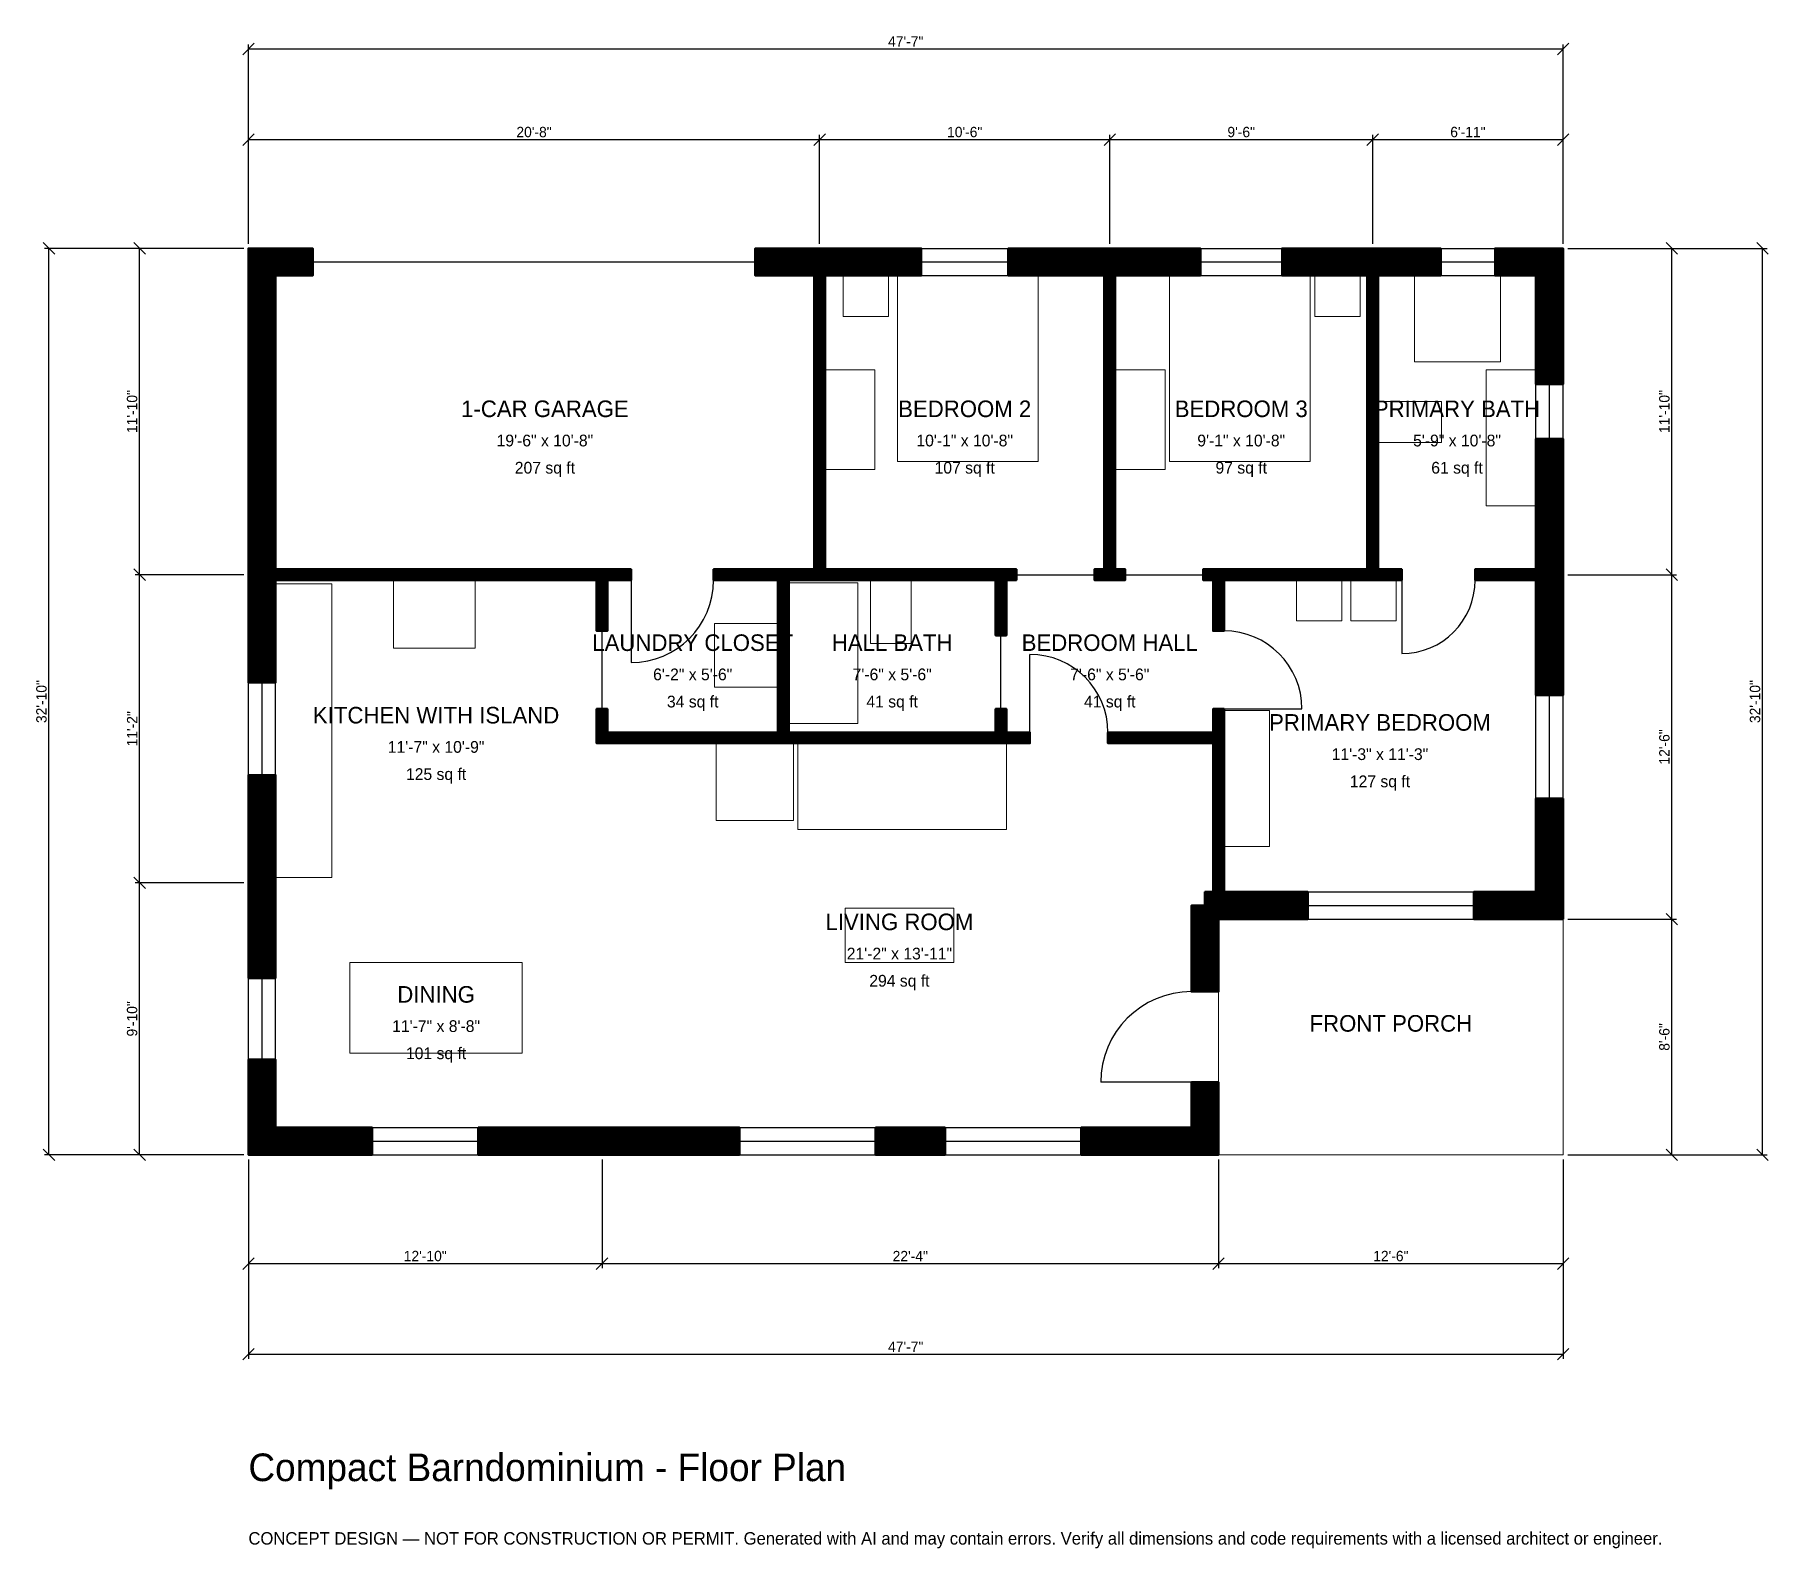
# Model space of a CAD drawing. Header units: inches. Extents: x -93 to 660, y -171 to 487.
import ezdxf
from ezdxf.enums import TextEntityAlignment as Align

# ---------------------------------------------------------------- set-up
doc = ezdxf.new("R2010")
doc.units = ezdxf.units.IN
doc.header["$MEASUREMENT"] = 0
doc.linetypes.add('DASHED', pattern=[0.6, 0.5, -0.1])
for name, color, linetype, lineweight in [('A-ANNO-DIMS', 1, 'Continuous', 13), ('A-ANNO-TEXT', 7, 'Continuous', 18), ('A-AREA-IDEN', 7, 'Continuous', 18), ('A-DOOR', 2, 'Continuous', 25), ('A-FLOR-FIXT', 9, 'Continuous', 13), ('A-FURN', 9, 'Continuous', 13), ('A-GLAZ', 4, 'Continuous', 25), ('A-SITE-PAVE', 8, 'Continuous', 13), ('A-WALL', 7, 'Continuous', 50), ('A-WALL-PATT', 8, 'Continuous', 13)]:
    doc.layers.add(name, color=color, linetype=linetype, lineweight=lineweight)
doc.dimstyles.new('PLAN', dxfattribs={"dimtxt": 4.5, "dimasz": 3, "dimexe": 2, "dimexo": 2, "dimgap": 1, "dimtad": 1, "dimdec": 0, "dimlunit": 4, "dimtsz": 2.5, "dimcen": 2.5, "dimclrd": 1, "dimclre": 1, "dimazin": 3, "dimtfac": 1, "dimtmove": 0, "dimatfit": 3})

msp = doc.modelspace()

# ---------------------------------------------------------------- hatches: boundary and pattern name
at = {"layer": 'A-WALL-PATT'}
h = msp.add_hatch(dxfattribs=at)
h.set_pattern_fill('ANSI31', color=8, scale=0.8)
h.paths.add_polyline_path([(11.811, 0), (0, 0), (0, 0), (0, 0), (0, 11.811), (0, 11.811), (0, 41.3386), (11.811, 41.3386), (11.811, 11.811), (53.7402, 11.811), (53.7402, 0), (11.811, 0), (11.811, 0)])
h.paths.add_polyline_path([(0, 112.2047), (0, 124.0157), (0, 164.9606), (11.811, 164.9606), (11.811, 124.0157), (11.811, 112.2047), (11.811, 76.7717), (0, 76.7717), (0, 112.2047)])
h.paths.add_polyline_path([(0, 246.063), (0, 249.6063), (0, 249.6063), (0, 254.3307), (0, 254.3307), (0, 257.874), (0, 381.8898), (0, 381.8898), (0, 393.7008), (0, 393.7008), (0, 393.7008), (11.811, 393.7008), (11.811, 393.7008), (27.9528, 393.7008), (27.9528, 381.8898), (11.811, 381.8898), (11.811, 257.874), (11.811, 254.3307), (155.9055, 254.3307), (155.9055, 254.3307), (166.1417, 254.3307), (166.1417, 249.6063), (155.9055, 249.6063), (155.9055, 227.5591), (151.1811, 227.5591), (151.1811, 249.6063), (151.1811, 249.6063), (11.811, 249.6063), (11.811, 246.063), (11.811, 205.1181), (0, 205.1181), (0, 246.063)])
h.paths.add_polyline_path([(242.126, 393.7008), (245.6693, 393.7008), (245.6693, 393.7008), (250.3937, 393.7008), (250.3937, 393.7008), (253.937, 393.7008), (292.126, 393.7008), (292.126, 381.8898), (253.937, 381.8898), (250.3937, 381.8898), (250.3937, 254.3307), (324.4094, 254.3307), (329.1339, 254.3307), (333.4646, 254.3307), (333.4646, 249.6063), (329.1339, 249.6063), (329.1339, 225.5906), (324.4094, 225.5906), (324.4094, 249.6063), (250.3937, 249.6063), (245.6693, 249.6063), (234.6457, 249.6063), (234.6457, 183.4646), (324.4094, 183.4646), (324.4094, 193.7008), (329.1339, 193.7008), (329.1339, 183.4646), (339.3701, 183.4646), (339.3701, 178.7402), (329.1339, 178.7402), (324.4094, 178.7402), (234.6457, 178.7402), (229.9213, 178.7402), (155.9055, 178.7402), (151.1811, 178.7402), (151.1811, 183.4646), (151.1811, 193.7008), (155.9055, 193.7008), (155.9055, 183.4646), (229.9213, 183.4646), (229.9213, 249.6063), (201.9685, 249.6063), (201.9685, 254.3307), (229.9213, 254.3307), (234.6457, 254.3307), (245.6693, 254.3307), (245.6693, 381.8898), (242.126, 381.8898), (220.0787, 381.8898), (220.0787, 393.7008), (242.126, 393.7008)])
h.paths.add_polyline_path([(368.1102, 393.7008), (371.6535, 393.7008), (371.6535, 393.7008), (376.378, 393.7008), (376.378, 393.7008), (379.9213, 393.7008), (413.3858, 393.7008), (413.3858, 381.8898), (379.9213, 381.8898), (376.378, 381.8898), (376.378, 254.3307), (380.7087, 254.3307), (380.7087, 249.6063), (376.378, 249.6063), (371.6535, 249.6063), (367.3228, 249.6063), (367.3228, 254.3307), (371.6535, 254.3307), (371.6535, 381.8898), (368.1102, 381.8898), (329.9213, 381.8898), (329.9213, 393.7008), (368.1102, 393.7008)])
h.paths.add_polyline_path([(482.2835, 393.7008), (485.8268, 393.7008), (485.8268, 393.7008), (490.5512, 393.7008), (490.5512, 393.7008), (494.0945, 393.7008), (517.7165, 393.7008), (517.7165, 381.8898), (494.0945, 381.8898), (490.5512, 381.8898), (490.5512, 254.3307), (500.7874, 254.3307), (500.7874, 249.6063), (490.5512, 249.6063), (485.8268, 249.6063), (423.622, 249.6063), (423.622, 249.6063), (423.622, 227.5591), (418.8976, 227.5591), (418.8976, 249.6063), (414.5669, 249.6063), (414.5669, 254.3307), (418.8976, 254.3307), (418.8976, 254.3307), (485.8268, 254.3307), (485.8268, 381.8898), (482.2835, 381.8898), (448.8189, 381.8898), (448.8189, 393.7008), (482.2835, 393.7008)])
h.paths.add_polyline_path([(559.0551, 393.7008), (559.0551, 393.7008), (570.8661, 393.7008), (570.8661, 393.7008), (570.8662, 393.7008), (570.8662, 381.8898), (570.8661, 381.8898), (570.8661, 334.6457), (559.0551, 334.6457), (559.0551, 381.8898), (541.3386, 381.8898), (541.3386, 393.7008), (559.0551, 393.7008)])
h.paths.add_polyline_path([(570.8661, 257.874), (570.8661, 254.3307), (570.8662, 254.3307), (570.8662, 249.6063), (570.8661, 249.6063), (570.8661, 246.063), (570.8661, 199.6063), (559.0551, 199.6063), (559.0551, 246.063), (559.0551, 249.6063), (532.6772, 249.6063), (532.6772, 254.3307), (559.0551, 254.3307), (559.0551, 257.874), (559.0551, 311.0236), (570.8661, 311.0236), (570.8661, 257.874)])
h.paths.add_polyline_path([(570.8661, 114.1732), (570.8662, 114.1732), (570.8662, 102.3622), (570.8661, 102.3622), (570.8661, 102.3622), (559.0551, 102.3622), (559.0551, 102.3622), (532.0866, 102.3622), (532.0866, 114.1732), (559.0551, 114.1732), (559.0551, 154.7244), (570.8661, 154.7244), (570.8661, 114.1732)])
h.paths.add_polyline_path([(423.622, 102.3622), (423.622, 102.3622), (421.2599, 102.3622), (421.2599, 100), (421.2598, 100), (421.2598, 70.8661), (409.4488, 70.8661), (409.4488, 108.2677), (415.3543, 108.2677), (415.3543, 114.1732), (418.8976, 114.1732), (418.8976, 178.7402), (373.2283, 178.7402), (373.2283, 183.4646), (418.8976, 183.4646), (418.8976, 183.4646), (418.8976, 193.7008), (423.622, 193.7008), (423.622, 178.7402), (423.622, 178.7402), (423.622, 114.1732), (460.0394, 114.1732), (460.0394, 102.3622), (423.622, 102.3622)])
h.paths.add_polyline_path([(421.2598, 11.811), (421.2599, 11.811), (421.2599, 0), (421.2598, 0), (421.2598, 0), (409.4488, 0), (409.4488, 0), (361.5486, 0), (361.5486, 11.811), (409.4488, 11.811), (409.4488, 31.4961), (421.2598, 31.4961), (421.2598, 11.811)])
h.paths.add_polyline_path([(272.3097, 0), (272.3097, 11.811), (302.4934, 11.811), (302.4934, 0), (272.3097, 0)])
h.paths.add_polyline_path([(159.4488, 0), (147.6378, 0), (99.8031, 0), (99.8031, 11.811), (147.6378, 11.811), (159.4488, 11.811), (213.2546, 11.811), (213.2546, 0), (159.4488, 0)])

# ---------------------------------------------------------------- linework, layer by layer
at = {"layer": 'A-DOOR', "linetype": 'DASHED'}
msp.add_line((27.9528, 387.7953), (220.0787, 387.7953), dxfattribs=at)
at = {"layer": 'A-DOOR'}
for p, q in [((166.1417, 249.6063), (166.1417, 213.7795)), ((333.4646, 251.9685), (367.3228, 251.9685)), ((380.7087, 251.9685), (414.5669, 251.9685)), ((500.7874, 249.6063), (500.7874, 217.7165)), ((153.5433, 193.7008), (153.5433, 227.5591)), ((326.7717, 193.7008), (326.7717, 225.5906)), ((339.3701, 183.4646), (339.3701, 217.3228)), ((423.622, 193.7008), (457.4803, 193.7008)), ((409.4488, 31.4961), (370.0787, 31.4961))]:
    msp.add_line(p, q, dxfattribs=at)
for centre, radius, start, end in [((166.1417, 249.6063), 35.8268, 270, 360), ((500.7874, 249.6063), 31.8898, 270, 360), ((423.622, 193.7008), 33.8583, 0, 90), ((339.3701, 183.4646), 33.8583, 0, 90), ((409.4488, 31.4961), 39.3701, 90, 180)]:
    msp.add_arc(centre, radius, start, end, dxfattribs=at)
at = {"layer": 'A-FLOR-FIXT'}
for points in [[(506.2992, 344.4882), (543.7008, 344.4882), (543.7008, 381.8898), (506.2992, 381.8898)], [(537.4016, 281.8898), (559.0551, 281.8898), (559.0551, 340.9449), (537.4016, 340.9449)], [(490.5512, 309.4488), (518.1102, 309.4488), (518.1102, 327.1654), (490.5512, 327.1654)], [(234.6457, 187.4016), (264.5669, 187.4016), (264.5669, 248.4252), (234.6457, 248.4252)], [(270.0787, 222.0472), (287.7953, 222.0472), (287.7953, 249.6063), (270.0787, 249.6063)], [(11.811, 120.4724), (36.2205, 120.4724), (36.2205, 248.0315), (11.811, 248.0315)]]:
    msp.add_lwpolyline(points, close=True, dxfattribs=at)
at = {"layer": 'A-FURN'}
for points in [[(258.2677, 364.1732), (277.9528, 364.1732), (277.9528, 381.8898), (258.2677, 381.8898)], [(281.8898, 301.1811), (342.9134, 301.1811), (342.9134, 381.8898), (281.8898, 381.8898)], [(400, 301.1811), (461.0236, 301.1811), (461.0236, 381.8898), (400, 381.8898)], [(462.9921, 364.1732), (482.6772, 364.1732), (482.6772, 381.8898), (462.9921, 381.8898)], [(250.3937, 297.6378), (272.0472, 297.6378), (272.0472, 340.9449), (250.3937, 340.9449)], [(376.378, 297.6378), (398.0315, 297.6378), (398.0315, 340.9449), (376.378, 340.9449)], [(62.9921, 220.0787), (98.4252, 220.0787), (98.4252, 249.6063), (62.9921, 249.6063)], [(455.1181, 231.8898), (474.8031, 231.8898), (474.8031, 249.6063), (455.1181, 249.6063)], [(478.7402, 231.8898), (498.4252, 231.8898), (498.4252, 249.6063), (478.7402, 249.6063)], [(202.3622, 203.1496), (229.9213, 203.1496), (229.9213, 230.7087), (202.3622, 230.7087)], [(423.622, 133.8583), (443.3071, 133.8583), (443.3071, 192.9134), (423.622, 192.9134)], [(203.1496, 145.2756), (236.6142, 145.2756), (236.6142, 178.7402), (203.1496, 178.7402)], [(238.5827, 141.3386), (329.1339, 141.3386), (329.1339, 178.7402), (238.5827, 178.7402)], [(259.0551, 83.4646), (306.2992, 83.4646), (306.2992, 107.0866), (259.0551, 107.0866)], [(44.0945, 44.0945), (118.8976, 44.0945), (118.8976, 83.4646), (44.0945, 83.4646)]]:
    msp.add_lwpolyline(points, close=True, dxfattribs=at)
at = {"layer": 'A-GLAZ'}
for p, q in [((292.126, 393.7008), (329.9213, 393.7008)), ((413.3858, 393.7008), (448.8189, 393.7008)), ((517.7165, 393.7008), (541.3386, 393.7008)), ((292.126, 387.7953), (329.9213, 387.7953)), ((413.3858, 387.7953), (448.8189, 387.7953)), ((517.7165, 387.7953), (541.3386, 387.7953)), ((292.126, 381.8898), (329.9213, 381.8898)), ((413.3858, 381.8898), (448.8189, 381.8898)), ((517.7165, 381.8898), (541.3386, 381.8898)), ((559.0551, 311.0236), (559.0551, 334.6457)), ((564.9606, 311.0236), (564.9606, 334.6457)), ((570.8661, 311.0236), (570.8661, 334.6457)), ((0, 164.9606), (0, 205.1181)), ((5.9055, 164.9606), (5.9055, 205.1181)), ((11.811, 164.9606), (11.811, 205.1181)), ((559.0551, 154.7244), (559.0551, 199.6063)), ((564.9606, 154.7244), (564.9606, 199.6063)), ((570.8661, 154.7244), (570.8661, 199.6063)), ((460.0394, 114.1732), (532.0866, 114.1732)), ((460.0394, 108.2677), (532.0866, 108.2677)), ((460.0394, 102.3622), (532.0866, 102.3622)), ((0, 41.3386), (0, 76.7717)), ((5.9055, 41.3386), (5.9055, 76.7717)), ((11.811, 41.3386), (11.811, 76.7717)), ((53.7402, 11.811), (99.8031, 11.811)), ((213.2546, 11.811), (272.3097, 11.811)), ((302.4934, 11.811), (361.5486, 11.811)), ((53.7402, 5.9055), (99.8031, 5.9055)), ((53.7402, 0), (99.8031, 0)), ((213.2546, 5.9055), (272.3097, 5.9055)), ((213.2546, 0), (272.3097, 0)), ((302.4934, 5.9055), (361.5486, 5.9055)), ((302.4934, 0), (361.5486, 0))]:
    msp.add_line(p, q, dxfattribs=at)
at = {"layer": 'A-SITE-PAVE', "linetype": 'DASHED'}
msp.add_lwpolyline([(421.2598, 0), (570.8661, 0), (570.8661, 102.3622), (421.2598, 102.3622)], close=True, dxfattribs=at)
at = {"layer": 'A-WALL'}
for points in [[(0, 246.063), (0, 249.6063), (0, 249.6063), (0, 254.3307), (0, 254.3307), (0, 257.874), (0, 381.8898), (0, 381.8898), (0, 393.7008), (0, 393.7008), (0, 393.7008), (11.811, 393.7008), (11.811, 393.7008), (27.9528, 393.7008), (27.9528, 381.8898), (11.811, 381.8898), (11.811, 257.874), (11.811, 254.3307), (155.9055, 254.3307), (155.9055, 254.3307), (166.1417, 254.3307), (166.1417, 249.6063), (155.9055, 249.6063), (155.9055, 227.5591), (151.1811, 227.5591), (151.1811, 249.6063), (151.1811, 249.6063), (11.811, 249.6063), (11.811, 246.063), (11.811, 205.1181), (0, 205.1181), (0, 246.063)], [(242.126, 393.7008), (245.6693, 393.7008), (245.6693, 393.7008), (250.3937, 393.7008), (250.3937, 393.7008), (253.937, 393.7008), (292.126, 393.7008), (292.126, 381.8898), (253.937, 381.8898), (250.3937, 381.8898), (250.3937, 254.3307), (324.4094, 254.3307), (329.1339, 254.3307), (333.4646, 254.3307), (333.4646, 249.6063), (329.1339, 249.6063), (329.1339, 225.5906), (324.4094, 225.5906), (324.4094, 249.6063), (250.3937, 249.6063), (245.6693, 249.6063), (234.6457, 249.6063), (234.6457, 183.4646), (324.4094, 183.4646), (324.4094, 193.7008), (329.1339, 193.7008), (329.1339, 183.4646), (339.3701, 183.4646), (339.3701, 178.7402), (329.1339, 178.7402), (324.4094, 178.7402), (234.6457, 178.7402), (229.9213, 178.7402), (155.9055, 178.7402), (151.1811, 178.7402), (151.1811, 183.4646), (151.1811, 193.7008), (155.9055, 193.7008), (155.9055, 183.4646), (229.9213, 183.4646), (229.9213, 249.6063), (201.9685, 249.6063), (201.9685, 254.3307), (229.9213, 254.3307), (234.6457, 254.3307), (245.6693, 254.3307), (245.6693, 381.8898), (242.126, 381.8898), (220.0787, 381.8898), (220.0787, 393.7008), (242.126, 393.7008)], [(368.1102, 393.7008), (371.6535, 393.7008), (371.6535, 393.7008), (376.378, 393.7008), (376.378, 393.7008), (379.9213, 393.7008), (413.3858, 393.7008), (413.3858, 381.8898), (379.9213, 381.8898), (376.378, 381.8898), (376.378, 254.3307), (380.7087, 254.3307), (380.7087, 249.6063), (376.378, 249.6063), (371.6535, 249.6063), (367.3228, 249.6063), (367.3228, 254.3307), (371.6535, 254.3307), (371.6535, 381.8898), (368.1102, 381.8898), (329.9213, 381.8898), (329.9213, 393.7008), (368.1102, 393.7008)], [(482.2835, 393.7008), (485.8268, 393.7008), (485.8268, 393.7008), (490.5512, 393.7008), (490.5512, 393.7008), (494.0945, 393.7008), (517.7165, 393.7008), (517.7165, 381.8898), (494.0945, 381.8898), (490.5512, 381.8898), (490.5512, 254.3307), (500.7874, 254.3307), (500.7874, 249.6063), (490.5512, 249.6063), (485.8268, 249.6063), (423.622, 249.6063), (423.622, 249.6063), (423.622, 227.5591), (418.8976, 227.5591), (418.8976, 249.6063), (414.5669, 249.6063), (414.5669, 254.3307), (418.8976, 254.3307), (418.8976, 254.3307), (485.8268, 254.3307), (485.8268, 381.8898), (482.2835, 381.8898), (448.8189, 381.8898), (448.8189, 393.7008), (482.2835, 393.7008)], [(559.0551, 393.7008), (559.0551, 393.7008), (570.8661, 393.7008), (570.8661, 393.7008), (570.8662, 393.7008), (570.8662, 381.8898), (570.8661, 381.8898), (570.8661, 334.6457), (559.0551, 334.6457), (559.0551, 381.8898), (541.3386, 381.8898), (541.3386, 393.7008), (559.0551, 393.7008)], [(570.8661, 257.874), (570.8661, 254.3307), (570.8662, 254.3307), (570.8662, 249.6063), (570.8661, 249.6063), (570.8661, 246.063), (570.8661, 199.6063), (559.0551, 199.6063), (559.0551, 246.063), (559.0551, 249.6063), (532.6772, 249.6063), (532.6772, 254.3307), (559.0551, 254.3307), (559.0551, 257.874), (559.0551, 311.0236), (570.8661, 311.0236), (570.8661, 257.874)], [(423.622, 102.3622), (423.622, 102.3622), (421.2599, 102.3622), (421.2599, 100), (421.2598, 100), (421.2598, 70.8661), (409.4488, 70.8661), (409.4488, 108.2677), (415.3543, 108.2677), (415.3543, 114.1732), (418.8976, 114.1732), (418.8976, 178.7402), (373.2283, 178.7402), (373.2283, 183.4646), (418.8976, 183.4646), (418.8976, 183.4646), (418.8976, 193.7008), (423.622, 193.7008), (423.622, 178.7402), (423.622, 178.7402), (423.622, 114.1732), (460.0394, 114.1732), (460.0394, 102.3622), (423.622, 102.3622)], [(0, 112.2047), (0, 124.0157), (0, 164.9606), (11.811, 164.9606), (11.811, 124.0157), (11.811, 112.2047), (11.811, 76.7717), (0, 76.7717), (0, 112.2047)], [(570.8661, 114.1732), (570.8662, 114.1732), (570.8662, 102.3622), (570.8661, 102.3622), (570.8661, 102.3622), (559.0551, 102.3622), (559.0551, 102.3622), (532.0866, 102.3622), (532.0866, 114.1732), (559.0551, 114.1732), (559.0551, 154.7244), (570.8661, 154.7244), (570.8661, 114.1732)], [(11.811, 0), (0, 0), (0, 0), (0, 0), (0, 11.811), (0, 11.811), (0, 41.3386), (11.811, 41.3386), (11.811, 11.811), (53.7402, 11.811), (53.7402, 0), (11.811, 0), (11.811, 0)], [(421.2598, 11.811), (421.2599, 11.811), (421.2599, 0), (421.2598, 0), (421.2598, 0), (409.4488, 0), (409.4488, 0), (361.5486, 0), (361.5486, 11.811), (409.4488, 11.811), (409.4488, 31.4961), (421.2598, 31.4961), (421.2598, 11.811)], [(159.4488, 0), (147.6378, 0), (99.8031, 0), (99.8031, 11.811), (147.6378, 11.811), (159.4488, 11.811), (213.2546, 11.811), (213.2546, 0), (159.4488, 0)], [(272.3097, 0), (272.3097, 11.811), (302.4934, 11.811), (302.4934, 0), (272.3097, 0)]]:
    msp.add_lwpolyline(points, close=True, dxfattribs=at)

# ---------------------------------------------------------------- texts
at = {"layer": 'A-ANNO-TEXT'}
for s, height, p in [('Compact Barndominium - Floor Plan', 12, (0, -141.7323)), ('CONCEPT DESIGN — NOT FOR CONSTRUCTION OR PERMIT. Generated with AI and may contain errors. Verify all dimensions and code requirements with a licensed architect or engineer.', 5.4, (0, -169.2913))]:
    msp.add_text(s, height=height, dxfattribs=at).set_placement(p)
at = {"layer": 'A-AREA-IDEN'}
for s, height, p in [('1-CAR GARAGE', 7.2, (128.7402, 324.0157)), ('BEDROOM 2', 7.2, (311.0236, 324.0157)), ('BEDROOM 3', 7.2, (431.1024, 324.0157)), ('PRIMARY BATH', 7.2, (524.8031, 324.0157)), ('19\'-6" x 10\'-8"', 5.1, (128.7402, 310.2362)), ('10\'-1" x 10\'-8"', 5.1, (311.0236, 310.2362)), ('9\'-1" x 10\'-8"', 5.1, (431.1024, 310.2362)), ('5\'-9" x 10\'-8"', 5.1, (524.8031, 310.2362)), ('207 sq ft', 5.1, (128.7402, 298.4252)), ('107 sq ft', 5.1, (311.0236, 298.4252)), ('97 sq ft', 5.1, (431.1024, 298.4252)), ('61 sq ft', 5.1, (524.8031, 298.4252)), ('LAUNDRY CLOSET', 7.2, (192.9134, 222.4409)), ('HALL BATH', 7.2, (279.5276, 222.4409)), ('BEDROOM HALL', 7.2, (374.0157, 222.4409)), ('6\'-2" x 5\'-6"', 5.1, (192.9134, 208.6614)), ('7\'-6" x 5\'-6"', 5.1, (279.5276, 208.6614)), ('7\'-6" x 5\'-6"', 5.1, (374.0157, 208.6614)), ('34 sq ft', 5.1, (192.9134, 196.8504)), ('41 sq ft', 5.1, (279.5276, 196.8504)), ('41 sq ft', 5.1, (374.0157, 196.8504)), ('KITCHEN WITH ISLAND', 7.2, (81.4961, 190.9449)), ('PRIMARY BEDROOM', 7.2, (491.3386, 187.7953)), ('11\'-7" x 10\'-9"', 5.1, (81.4961, 177.1654)), ('11\'-3" x 11\'-3"', 5.1, (491.3386, 174.0157)), ('125 sq ft', 5.1, (81.4961, 165.3543)), ('127 sq ft', 5.1, (491.3386, 162.2047)), ('LIVING ROOM', 7.2, (282.6772, 101.1811)), ('21\'-2" x 13\'-11"', 5.1, (282.6772, 87.4016)), ('294 sq ft', 5.1, (282.6772, 75.5906)), ('DINING', 7.2, (81.4961, 69.685)), ('FRONT PORCH', 7.2, (496.063, 57.0866)), ('11\'-7" x 8\'-8"', 5.1, (81.4961, 55.9055)), ('101 sq ft', 5.1, (81.4961, 44.0945))]:
    msp.add_text(s, height=height, dxfattribs=at).set_placement(p, align=Align.MIDDLE_CENTER)

# ---------------------------------------------------------------- dimensions: what is measured, and where the dimension line sits
at = {"layer": 'A-ANNO-DIMS'}
for base, p1, p2, text in [((0, 480.315), (0, 393.7008), (570.8661, 393.7008), '47\'-7"'), ((0, 440.9449), (0, 393.7008), (248.0315, 393.7008), '20\'-8"'), ((248.0315, 440.9449), (248.0315, 393.7008), (374.0157, 393.7008), '10\'-6"'), ((374.0157, 440.9449), (374.0157, 393.7008), (488.189, 393.7008), '9\'-6"'), ((488.189, 440.9449), (488.189, 393.7008), (570.8661, 393.7008), '6\'-11"'), ((0, -47.2441), (0, 0), (153.5433, 0), '12\'-10"'), ((0, -86.6142), (0, 0), (570.8661, 0), '47\'-7"'), ((153.5433, -47.2441), (153.5433, 0), (421.2598, 0), '22\'-4"'), ((421.2598, -47.2441), (421.2598, 0), (570.8661, 0), '12\'-6"')]:
    msp.add_linear_dim(base=base, p1=p1, p2=p2, text=text, dimstyle='PLAN', dxfattribs=at).render()
for base, p1, p2, text in [((-86.6142, 0), (0, 0), (0, 393.7008), '32\'-10"'), ((-47.2441, 251.9685), (0, 251.9685), (0, 393.7008), '11\'-10"'), ((618.1102, 251.9685), (570.8661, 251.9685), (570.8661, 393.7008), '11\'-10"'), ((657.4803, 0), (570.8661, 0), (570.8661, 393.7008), '32\'-10"'), ((-47.2441, 118.1102), (0, 118.1102), (0, 251.9685), '11\'-2"'), ((618.1102, 102.3622), (570.8661, 102.3622), (570.8661, 251.9685), '12\'-6"'), ((-47.2441, 0), (0, 0), (0, 118.1102), '9\'-10"'), ((618.1102, 0), (570.8661, 0), (570.8661, 102.3622), '8\'-6"')]:
    msp.add_linear_dim(base=base, p1=p1, p2=p2, angle=90, text=text, dimstyle='PLAN', dxfattribs=at).render()

doc.saveas('drawing.dxf')
